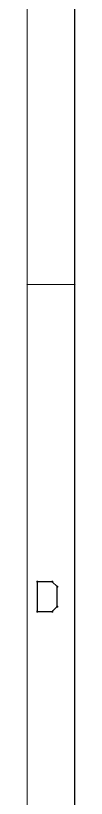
# Paper-space layout 'TEMPERATURE MODULE' of a CAD drawing. Header units: inches. Extents: x 0.5 to 16.2, y 0.3 to 10.6.
# Drawn here: x 15.999 to 16.151, y 2.83 to 5.313 of the extents above; entities that cross this region are included whole.
import ezdxf

# ---------------------------------------------------------------- set-up
doc = ezdxf.new("R2010")
doc.units = ezdxf.units.IN
doc.header["$MEASUREMENT"] = 0
doc.layers.add('97', color=94, linetype='Continuous')

psp = doc.layouts.new('TEMPERATURE MODULE')

# ---------------------------------------------------------------- linework, layer by layer
at = {"layer": '97', "lineweight": 25}
for p, q in [((16.15, 0.35), (16.15, 10.55)), ((16.0317, 3.5175), (16.0317, 3.4226)), ((16.0791, 3.5175), (16.0317, 3.5175)), ((16.0949, 3.5017), (16.0791, 3.5175)), ((16.0949, 3.4384), (16.0949, 3.5017)), ((16.0791, 3.4226), (16.0949, 3.4384)), ((16.0317, 3.4226), (16.0791, 3.4226))]:
    psp.add_line(p, q, dxfattribs=at)
at = {"layer": '97', "lineweight": 18}
for p, q in [((16, 0.5), (16, 10.4)), ((16.15, 4.46), (16, 4.46))]:
    psp.add_line(p, q, dxfattribs=at)
for centre, radius, start, end in [((16, 4.46), 0.000984, 90, 270), ((16.15, 4.46), 0.000984, 270, 90), ((16.0317, 3.5175), 0.002, 0, 180), ((16.0317, 3.5175), 0.002, 90, 270), ((16.0791, 3.5175), 0.002, 44.9899, 224.9899), ((16.0791, 3.5175), 0.002, 270, 90), ((16.0949, 3.5017), 0.002, 0, 180), ((16.0949, 3.5017), 0.002, 224.9899, 44.9899), ((16.0949, 3.4384), 0.002, 180, 0), ((16.0949, 3.4384), 0.002, 315.0101, 135.0101), ((16.0317, 3.4226), 0.002, 90, 270), ((16.0317, 3.4226), 0.002, 180, 0), ((16.0791, 3.4226), 0.002, 135.0101, 315.0101), ((16.0791, 3.4226), 0.002, 270, 90)]:
    psp.add_arc(centre, radius, start, end, dxfattribs=at)

doc.saveas('drawing.dxf')
